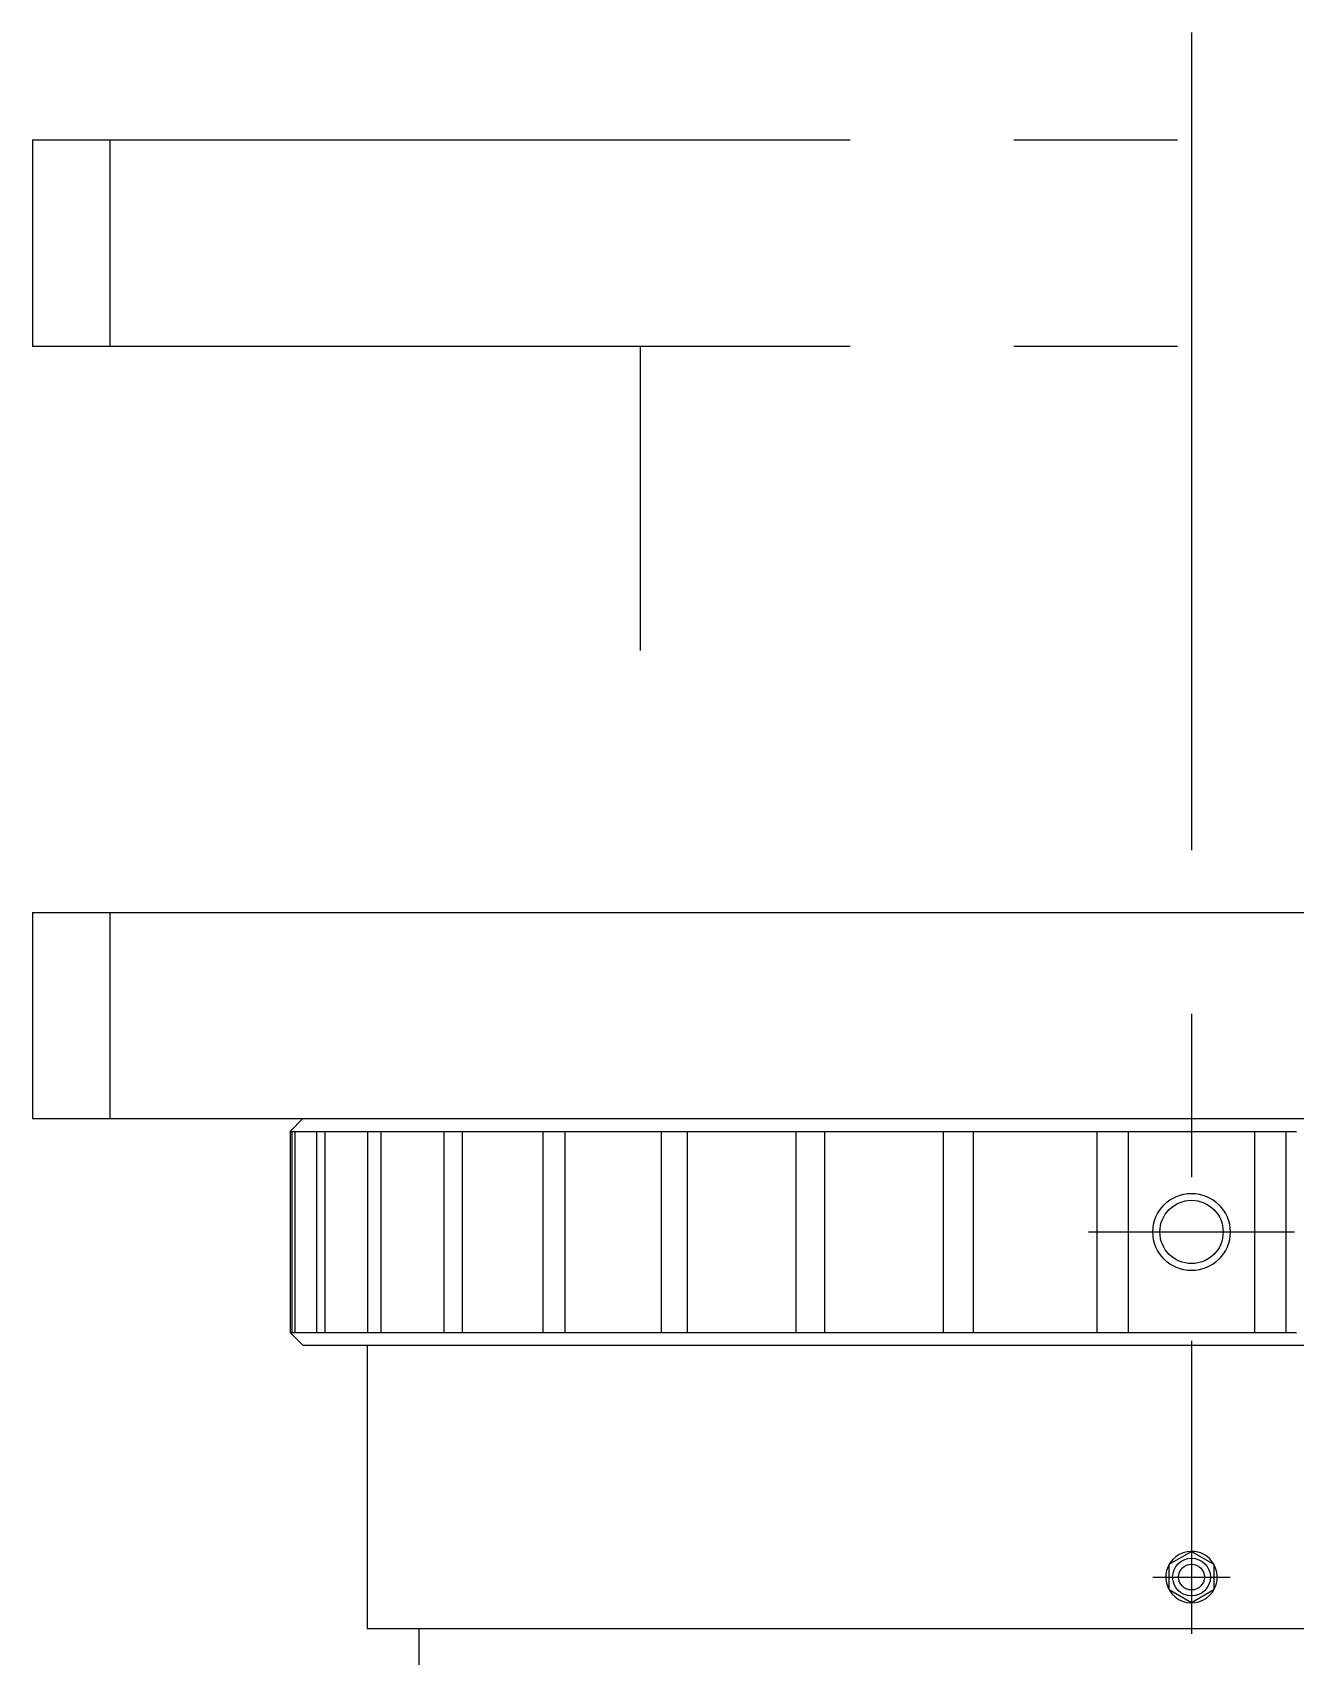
# Model space of a CAD drawing. Extents: x 10 to 146, y 10 to 437.
# Drawn here: x 50 to 99, y 231.1 to 294.2 of the extents above; entities that cross this region are included whole.
import ezdxf

# ---------------------------------------------------------------- set-up
doc = ezdxf.new("R2010")
doc.units = 0
doc.linetypes.add('CENTER', pattern=[50.8, 31.75, -6.35, 6.35, -6.35])
doc.linetypes.add('PHANTOM', pattern=[63.5, 31.75, -6.35, 6.35, -6.35, 6.35, -6.35])
doc.layers.get('0').update_dxf_attribs({"linetype": 'CONTINUOUS'})
doc.layers.add('CENTER', color=1, linetype='CENTER')

msp = doc.modelspace()

# ---------------------------------------------------------------- linework, layer by layer
at = {"color": 3, "linetype": 'PHANTOM'}
for p, q in [((50, 290), (50, 282)), ((50, 290), (140, 290)), ((53, 290), (53, 282)), ((50, 282), (116.4, 282)), ((73.6, 282), (73.6, 278.8)), ((73.6, 282), (73.6, 270.174))]:
    msp.add_line(p, q, dxfattribs=at)
at = {"color": 7, "linetype": 'CONTINUOUS'}
for p, q in [((50, 260), (140, 260)), ((50, 260), (50, 252)), ((53, 260), (53, 252)), ((50, 252), (140, 252)), ((60, 251.5), (60.5, 252)), ((60, 251.5), (60, 243.7)), ((60, 251.5), (91.512, 251.5)), ((60.085, 243.7), (60.085, 251.5)), ((60.192, 251.5), (60.192, 243.7)), ((61.04, 243.7), (61.04, 251.5)), ((61.356, 251.5), (61.356, 243.7)), ((61.356, 251.5), (61.356, 243.7)), ((63.026, 243.7), (63.026, 251.5)), ((63.542, 243.7), (63.542, 251.5)), ((65.984, 243.7), (65.984, 251.5)), ((66.684, 251.5), (66.684, 243.7)), ((69.823, 243.7), (69.823, 251.5)), ((70.687, 243.7), (70.687, 251.5)), ((74.428, 243.7), (74.428, 251.5)), ((74.428, 243.7), (74.428, 251.5)), ((75.428, 243.7), (75.428, 251.5)), ((79.657, 243.7), (79.657, 251.5)), ((80.764, 243.7), (80.764, 251.5)), ((85.353, 251.5), (85.353, 243.7)), ((86.533, 243.7), (86.533, 251.5)), ((91.342, 243.7), (91.342, 251.5)), ((91.512, 251.5), (92.737, 251.5)), ((92.559, 243.7), (92.559, 251.5)), ((92.737, 251.5), (95, 251.5)), ((95, 251.5), (97.263, 251.5)), ((97.263, 251.5), (97.441, 251.5)), ((97.441, 251.5), (97.721, 251.5)), ((97.441, 251.5), (97.441, 243.7)), ((97.721, 251.5), (98.488, 251.5)), ((98.488, 251.5), (98.658, 251.5)), ((98.658, 251.5), (99.077, 251.5)), ((98.658, 251.5), (98.658, 243.7)), ((60, 243.7), (60.5, 243.2)), ((60, 243.7), (91.512, 243.7)), ((91.512, 243.7), (92.737, 243.7)), ((92.737, 243.7), (95, 243.7)), ((95, 243.7), (97.263, 243.7)), ((97.263, 243.7), (97.441, 243.7)), ((97.441, 243.7), (97.721, 243.7)), ((97.721, 243.7), (98.488, 243.7)), ((98.488, 243.7), (98.658, 243.7)), ((98.658, 243.7), (99.077, 243.7)), ((60.5, 243.2), (63, 243.2)), ((63, 243.2), (63, 232.2)), ((63, 243.2), (95, 243.2)), ((95, 243.2), (124.7, 243.2)), ((94.134, 234.7), (95, 235.2)), ((94.134, 233.7), (94.134, 234.7)), ((95, 235.2), (95.866, 234.7)), ((95.866, 234.7), (95.866, 233.7)), ((95, 233.2), (94.134, 233.7)), ((95.866, 233.7), (95, 233.2)), ((63, 232.2), (65, 232.2)), ((65, 232.2), (65, 225)), ((65, 232.2), (95, 232.2)), ((95, 232.2), (125, 232.2))]:
    msp.add_line(p, q, dxfattribs=at)
at = {"color": 3, "linetype": 'CONTINUOUS'}
msp.add_circle((95, 247.6), 1.5, dxfattribs=at)
at = {"color": 7, "linetype": 'CONTINUOUS'}
for centre, radius in [((95, 247.6), 1.229), ((95, 234.2), 0.733), ((95, 234.2), 0.5)]:
    msp.add_circle(centre, radius, dxfattribs=at)
at = {"color": 3, "linetype": 'CONTINUOUS'}
for start, end in [(90, 30), (30, 90)]:
    msp.add_arc((95, 234.2), 1, start, end, dxfattribs=at)
at = {"layer": 'CENTER', "color": 1, "linetype": 'CENTER'}
for p, q in [((95, 294.174), (95, 232)), ((91, 247.6), (96.229, 247.6)), ((96.229, 247.6), (96.5, 247.6)), ((96.5, 247.6), (99, 247.6)), ((95, 235.2), (95, 234.2)), ((93.5, 234.2), (95, 234.2)), ((95, 234.2), (95, 232.2)), ((95, 234.2), (95.5, 234.2)), ((95.5, 234.2), (95.733, 234.2)), ((95.733, 234.2), (96.5, 234.2))]:
    msp.add_line(p, q, dxfattribs=at)

doc.saveas('drawing.dxf')
